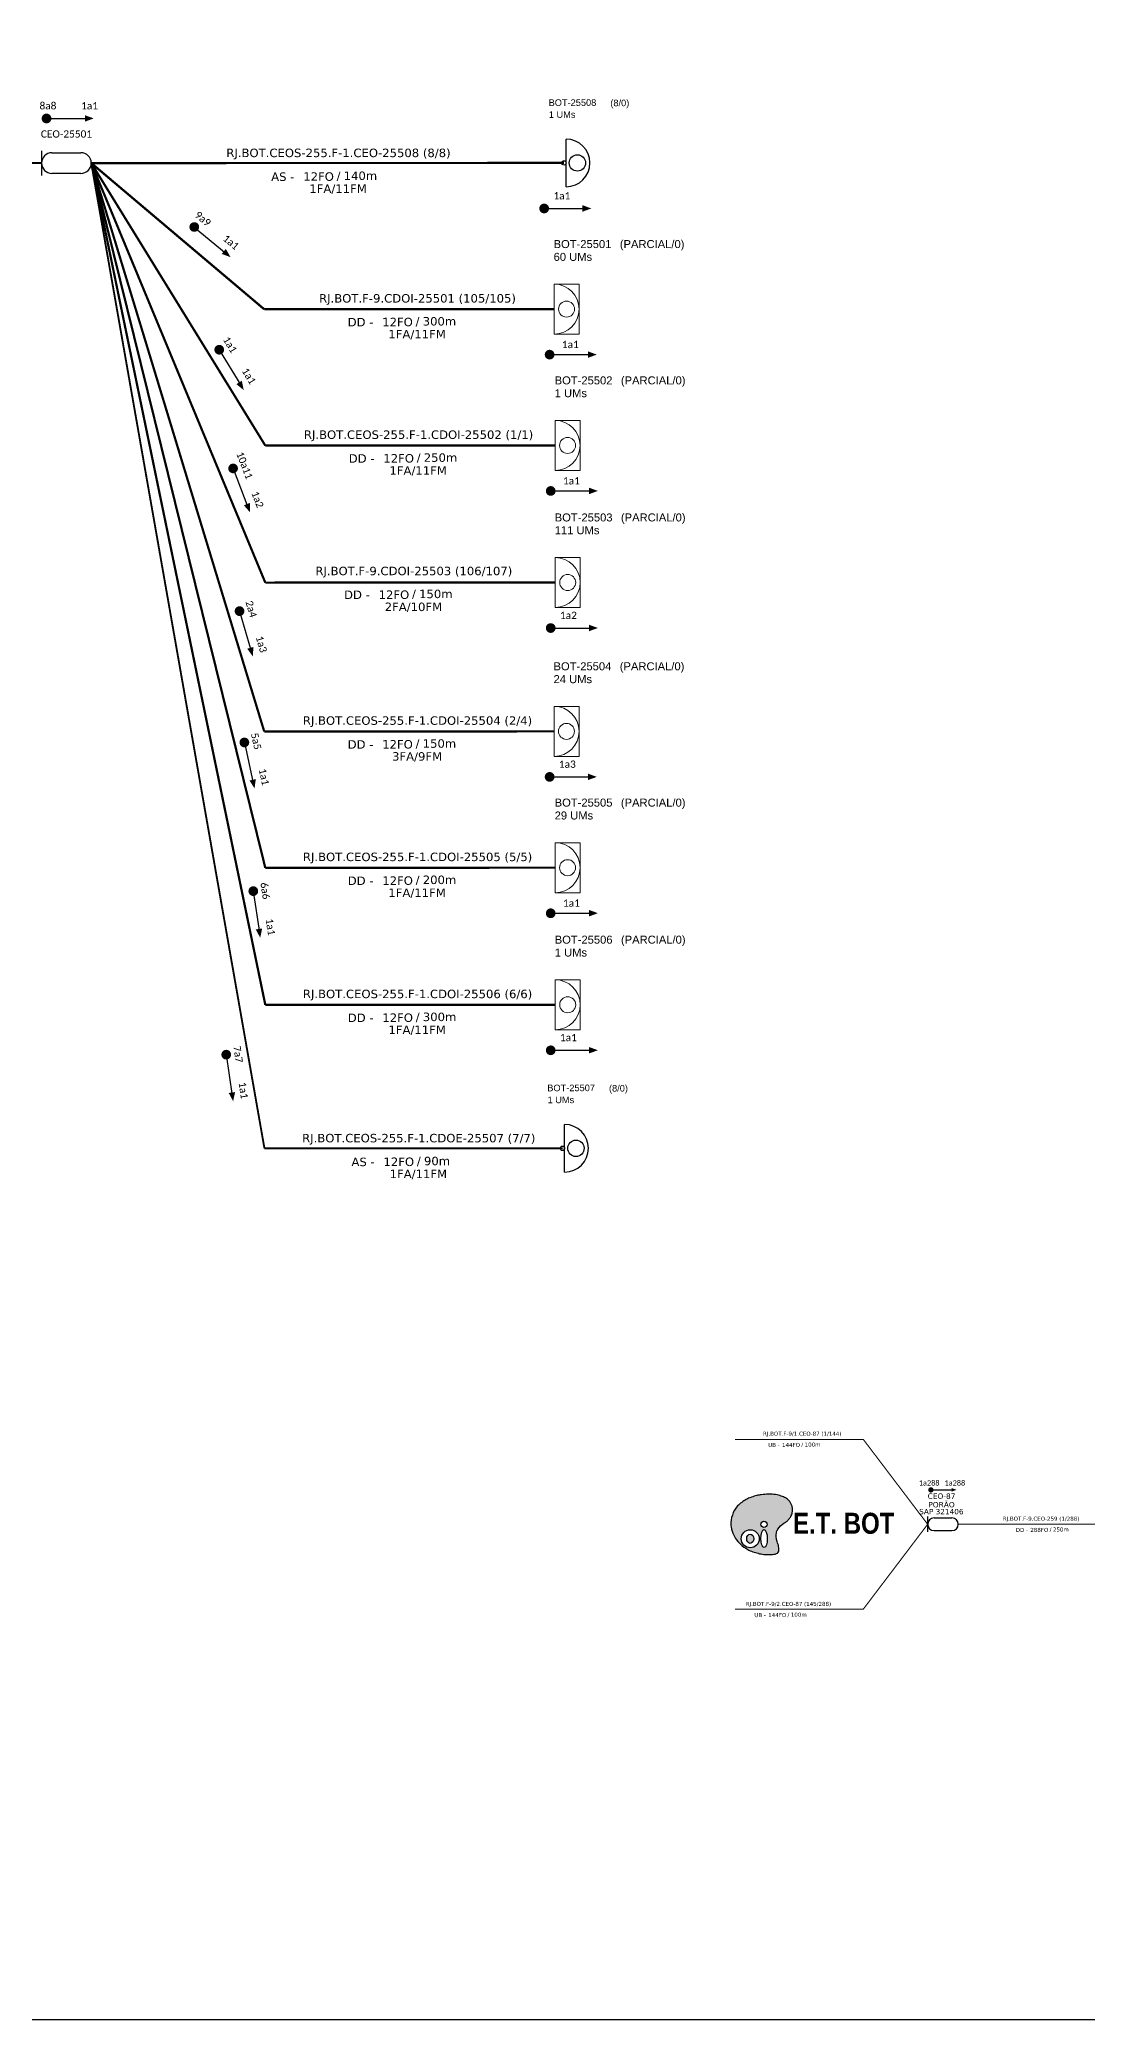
# Model space of a CAD drawing. Header units: metres. Extents: x -1 to 840, y 0 to 594.
# Drawn here: x 345.5 to 502.6, y 0.4 to 297.4 of the extents above; entities that cross this region are included whole.
import ezdxf
from ezdxf.enums import TextEntityAlignment as Align

# ---------------------------------------------------------------- set-up
doc = ezdxf.new("R2010")
doc.units = ezdxf.units.M
for name, color, linetype, lineweight in [("20.0-LEGENDA DOS CDO'S", 1, 'Continuous', 0), ('20.1-CDO_INTERIOR', 1, 'Continuous', 0), ('20.2-CDO_POSTE', 1, 'Continuous', 5), ('40.1-ETIQUETAS', 1, 'Continuous', 20)]:
    doc.layers.add(name, color=color, linetype=linetype, lineweight=lineweight)
for name, color, linetype in [('20.4-CEOS', 1, 'Continuous'), ('20.5-CABO AÉREO', 1, 'Continuous'), ('20.5-CEO', 1, 'Continuous'), ('CAP a instalar', 1, 'Continuous'), ('CD de instalação futura', 8, 'Continuous'), ('E.T.', 7, 'Continuous'), ('SETA', 7, 'Continuous')]:
    doc.layers.add(name, color=color, linetype=linetype)
doc.styles.add('ARIAL', font='arial.ttf')
doc.styles.add('siredit', font='verdana.ttf')
doc.styles.get("Standard").update_dxf_attribs({"font": 'arial.ttf'})
doc.styles.add('SWISS BIT', font='swisscb.ttf')
doc.linetypes.add('FENCELINE1', pattern='A,0.25,-0.1,[133,ltypeshp.shx,S=0.1,R=0,X=-0.1,Y=0],-0.1,1', length=1.45)

# ---------------------------------------------------------------- blocks, each defined once
blk = doc.blocks.new('CDOI_INT')
at = {"layer": '20.1-CDO_INTERIOR', "color": 0, "lineweight": 18}
blk.add_lwpolyline([(4.25, -4.25), (4.25, 4.25), (0, 4.25), (0, -4.25)], close=True, dxfattribs=at)
blk.add_circle((2.12, 0), 1.36, dxfattribs=at)
blk.add_arc((0, 0), 4.25, 270, 90, dxfattribs=at)
at = {"layer": "20.0-LEGENDA DOS CDO'S", "color": 0, "style": 'ARIAL'}
for tag, p in [('CDO_N', (-0.08, 10.38)), ('SPLITER_1', (21.18, 10.38)), ('SAP', (-0.08, 6.23)), ('SURVEY', (-0.08, 8.2)), ('SPLITER_2', (21.19, 8.68)), ('1:XX', (5.94, -2.22)), ('UMS', (5.94, -4.24))]:
    blk.add_attdef(tag, p, '', height=1.36, dxfattribs=at)
blk.add_attdef('FIBRAS_UTILIZADAS', text='', height=1.36, dxfattribs=at).set_placement((15.34, 10.38), align=Align.CENTER)
blk = doc.blocks.new('CDOE-TEXTO PADRÃO')
at = {"layer": "20.0-LEGENDA DOS CDO'S", "color": 0, "style": 'ARIAL'}
for tag, p in [('CDO_N', (0.49, 7.39)), ('CORDOALHA', (0.5, 4.33)), ('SAP', (0.51, 1.67)), ('SPLITER_1', (0.59, -0.91)), ('SPLITER_2', (0.6, -3.55)), ('(XX-XX_F)S', (0.54, -8.29)), ('(XX-XX_L)S', (0.55, -10.83)), ('UMS', (0.55, -13.15))]:
    blk.add_attdef(tag, p, '', height=1.7, rotation=0.118, dxfattribs=at)
blk.add_attdef('FIBRAS_UTILIZADAS', text='', height=1.7, rotation=0.118, dxfattribs=at).set_placement((19.77, 7.43), align=Align.CENTER)
blk = doc.blocks.new('ETIQUETA_RS5F')
at = {"layer": '40.1-ETIQUETAS', "color": 0, "style": 'siredit'}
blk.add_text('/', height=1.5, dxfattribs=at).set_placement((1.55, -1.95), align=Align.MIDDLE_RIGHT)
for tag, p in [('ETIQUETA_R_PRIMARIA', (1.18, 4.1)), ('ETIQUETA_R_SECUNDARIA', (1.18, 2.1)), ('F_ATIVAS/F_MORTAS', (1.11, -4.24))]:
    blk.add_attdef(tag, text='', height=1.5, dxfattribs=at).set_placement(p, align=Align.MIDDLE_CENTER)
for tag, p in [('TIPO_CABO', (-6.62, -2.12)), ('CAP_CABO', (0.37, -2.09))]:
    blk.add_attdef(tag, text='', height=1.5, dxfattribs=at).set_placement(p, align=Align.MIDDLE_RIGHT)
blk.add_attdef('METROS', text='', height=1.5, dxfattribs=at).set_placement((2.11, -1.95), align=Align.MIDDLE_LEFT)
for tag, p in [('FUSÃO_1', (0.82, -8.39)), ('FUSÃO_2', (0.82, -10.6)), ('FUSÃO_3', (0.82, -12.93)), ('FUSÃO_4', (0.82, -15.14)), ('FUSÃO_5', (0.82, -17.16))]:
    blk.add_attdef(tag, text='', height=1.5, dxfattribs=at).set_placement(p, align=Align.CENTER)
blk = doc.blocks.new('OI')
h = blk.add_hatch(color=40)
edge = h.paths.add_edge_path()
edge.add_spline(control_points=[(4.35, -0.67), (3.92, -0.99), (3.26, -1.5), (2.81, -2.59), (2.9, -3.5), (3.06, -4.27), (3.31, -4.85), (3.37, -5.39), (3.4, -5.88), (3.2, -6.4), (2.54, -6.61), (1.65, -6.63), (0.55, -6.67), (-0.56, -6.42), (-1.61, -6.14), (-2.77, -5.61), (-3.92, -4.77), (-4.89, -3.7), (-5.34, -2.65), (-5.6, -1.94), (-5.85, -0.96), (-5.71, 0.47), (-5.1, 2.02), (-4.14, 3.02), (-3.3, 3.61), (-2.37, 4.16), (-1.36, 4.44), (-0.56, 4.7), (0.79, 4.85), (2.24, 4.97), (3.79, 4.57), (4.67, 4.21), (5.44, 3.65), (5.76, 2.99), (6.03, 2.21), (6.01, 1.46), (5.72, 0.64), (5.31, 0.08), (4.88, -0.38), (4.51, -0.55), (4.35, -0.67)], knot_values=[0, 0, 0, 0, 1.60434, 2.417191, 3.427595, 4.282808, 4.776746, 5.304182, 5.888771, 6.258406, 6.858137, 7.79129, 8.986195, 10.124242, 11.187857, 12.242908, 13.953784, 15.414161, 16.515391, 17.349188, 17.675853, 19.552021, 21.515531, 22.568638, 23.63245, 24.621084, 25.782718, 26.745347, 27.142653, 29.870543, 31.004649, 31.921532, 32.709589, 33.801391, 34.042471, 35.192333, 35.971461, 36.628871, 37.254359, 37.836911, 37.836911, 37.836911, 37.836911], degree=3, periodic=0)
h.paths.add_polyline_path([(1.13, -0.87, -1), (-0.04, -0.87, -1)], flags=16)
edge = h.paths.add_edge_path(flags=16)
edge.add_ellipse((0.56, -3.59), major_axis=(-0.02, 1.71), ratio=0.361305, start_angle=0, end_angle=360)
h.paths.add_polyline_path([(-0.36, -3.62, -1), (-3.8, -3.62, -1)], flags=16)
edge = h.paths.add_edge_path(flags=0)
edge.add_ellipse((-2.08, -3.62), major_axis=(0, 0.885), ratio=0.758294, start_angle=0, end_angle=360)
at = {"color": 40}
for centre, radius in [((-2.08, -3.62), 1.72), ((0.54, -0.87), 0.587)]:
    blk.add_circle(centre, radius, dxfattribs=at)
blk.add_ellipse((-2.08, -3.62), major_axis=(0, 0.885), ratio=0.758294, start_param=-3.141592653589792, end_param=3.141592653589792, dxfattribs=at)
blk.add_ellipse((0.56, -3.59), major_axis=(-0.02, 1.71), ratio=0.361305, dxfattribs=at)
at = {"color": 40, "start_tangent": (-0.800898, -0.598801), "end_tangent": (-0.800898, -0.598801)}
blk.add_spline([(4.35, -0.67), (3.2, -1.78), (2.9, -2.54), (2.92, -3.55), (3.12, -4.38), (3.28, -4.85), (3.37, -5.37), (3.35, -5.95), (3.2, -6.29), (2.66, -6.55), (1.73, -6.63), (0.54, -6.62), (-0.58, -6.41), (-1.6, -6.11), (-2.56, -5.67), (-3.95, -4.67), (-4.89, -3.56), (-5.37, -2.56), (-5.64, -1.78), (-5.72, -1.46), (-5.63, 0.42), (-4.84, 2.22), (-4.13, 2.99), (-3.27, 3.62), (-2.4, 4.09), (-1.3, 4.47), (-0.37, 4.72), (0.02, 4.77), (2.75, 4.8), (3.85, 4.53), (4.69, 4.16), (5.31, 3.68), (5.85, 2.73), (5.93, 2.5), (5.94, 1.35), (5.67, 0.62), (5.29, 0.08), (4.84, -0.36), (4.35, -0.67)], degree=3, dxfattribs=at)

msp = doc.modelspace()

# ---------------------------------------------------------------- linework, layer by layer
at = {"color": 7}
for p, q in [((424.4, 275.32), (424.4, 282.46)), ((424.18, 127.5), (424.18, 134.64))]:
    msp.add_line(p, q, dxfattribs=at)
msp.add_lwpolyline([(-1.35, 0.39), (839.65, 0.39), (839.65, 594.39), (-1.35, 594.39)], close=True, dxfattribs=at)
at = {"const_width": 0.726}
for points in [[(346.13, 285.56, 1), (346.86, 285.56, 1)], [(420.75, 272.06, 1), (421.48, 272.06, 1)], [(368.37, 269.51, 1), (368.93, 269.05, 1)], [(372.2, 251.18, 1), (372.58, 250.56, 1)], [(421.57, 250.13, 1), (422.3, 250.13, 1)], [(374.34, 233.4, 1), (374.6, 232.73, 1)], [(421.73, 229.68, 1), (422.46, 229.68, 1)], [(375.33, 212.01, 1), (375.54, 211.31, 1)], [(421.73, 209.12, 1), (422.46, 209.12, 1)], [(376.08, 192.31, 1), (376.24, 191.6, 1)], [(421.57, 186.79, 1), (422.3, 186.79, 1)], [(377.45, 170.01, 1), (377.55, 169.29, 1)], [(421.73, 166.33, 1), (422.46, 166.33, 1)], [(373.39, 145.48, 1), (373.49, 144.76, 1)], [(421.73, 145.77, 1), (422.46, 145.77, 1)]]:
    msp.add_lwpolyline(points, format="xyb", close=True, dxfattribs=at)
at = {"color": 0, "const_width": 0.396}
msp.add_lwpolyline([(478.9, 79.83, 1), (479.3, 79.83, 1)], format="xyb", close=True, dxfattribs=at)
at = {"color": 7}
for centre, radius in [((424.07, 278.89), 0.33), ((426.1, 278.89), 1.23), ((423.85, 131.07), 0.33), ((425.88, 131.07), 1.23)]:
    msp.add_circle(centre, radius, dxfattribs=at)
for centre in [(424.4, 278.89), (424.18, 131.07)]:
    msp.add_arc(centre, 3.57, 270, 90, dxfattribs=at)
at = {"layer": '20.4-CEOS', "color": 7}
for p, q in [((347.31, 280.42), (351.65, 280.42)), ((351.65, 277.32), (347.31, 277.32))]:
    msp.add_line(p, q, dxfattribs=at)
msp.add_lwpolyline([(345.77, 277.01), (345.77, 280.73)], dxfattribs=at)
for centre, start, end in [((347.31, 278.87), 90, 270), ((351.65, 278.87), 270, 90)]:
    msp.add_arc(centre, 1.55, start, end, dxfattribs=at)
at = {"layer": '20.5-CABO AÉREO', "color": 7, "ltscale": 50, "const_width": 0.16}
for points in [[(449.74, 87.4), (468.97, 87.4), (478.62, 74.67)], [(449.74, 61.94), (468.97, 61.94), (478.62, 74.67)], [(483.22, 74.67), (506.53, 74.67)]]:
    msp.add_lwpolyline(points, dxfattribs=at)
at = {"layer": '20.5-CEO', "color": 7}
for p, q in [((479.58, 75.63), (482.26, 75.63)), ((482.26, 73.71), (479.58, 73.71))]:
    msp.add_line(p, q, dxfattribs=at)
msp.add_lwpolyline([(478.62, 75.82), (478.62, 73.52)], dxfattribs=at)
for centre, start, end in [((479.58, 74.67), 90, 270), ((482.26, 74.67), 270, 90)]:
    msp.add_arc(centre, 0.955, start, end, dxfattribs=at)
at = {"layer": 'CAP a instalar', "color": 7, "ltscale": 7, "const_width": 0.28}
msp.add_lwpolyline([(170.65, 278.87), (345.77, 278.87)], dxfattribs=at)
at = {"layer": 'CAP a instalar', "color": 7, "linetype": 'FENCELINE1', "ltscale": 7}
for points, const_width in [([(353.2, 278.87), (424.07, 278.89)], 0.339), ([(379.17, 131.07), (353.2, 278.87)], 0.28), ([(379.17, 131.07), (423.87, 131.07)], 0.28)]:
    msp.add_lwpolyline(points, dxfattribs=dict(at, const_width=const_width))
at = {"layer": 'CAP a instalar', "color": 8, "ltscale": 7, "const_width": 0.339}
for points in [[(353.2, 278.87), (379.14, 256.94)], [(353.2, 278.87), (379.3, 236.49)], [(353.2, 278.87), (379.3, 215.93)], [(353.2, 278.87), (379.14, 193.6)], [(353.2, 278.87), (379.3, 173.15)], [(353.2, 278.87), (379.3, 152.59)], [(379.14, 256.94), (422.6, 256.96)], [(379.3, 236.49), (422.76, 236.51)], [(379.3, 215.93), (422.77, 215.95)], [(379.14, 193.6), (422.59, 193.62)], [(379.3, 173.15), (422.76, 173.17)], [(379.3, 152.59), (422.77, 152.61)]]:
    msp.add_lwpolyline(points, dxfattribs=at)
at = {"layer": 'SETA'}
for points in [[(346.5, 285.56), (352.74, 285.56)], [(421.12, 272.06), (427.36, 272.06)], [(368.65, 269.28), (373.45, 265.29)], [(372.39, 250.87), (375.62, 245.53)], [(421.93, 250.13), (428.18, 250.13)], [(374.47, 233.06), (376.7, 227.24)], [(422.1, 229.68), (428.34, 229.68)], [(375.44, 211.66), (377.19, 205.67)], [(422.1, 209.12), (428.34, 209.12)], [(376.16, 191.96), (377.5, 185.86)], [(421.93, 186.79), (428.18, 186.79)], [(377.5, 169.65), (378.41, 163.47)], [(422.1, 166.33), (428.34, 166.33)], [(422.1, 145.77), (428.34, 145.77)], [(373.44, 145.12), (374.35, 138.94)]]:
    msp.add_lwpolyline(points, dxfattribs=at)
at = {"layer": 'SETA', "color": 0}
msp.add_lwpolyline([(479.1, 79.83), (482.5, 79.83)], dxfattribs=at)
at = {"layer": 'SETA'}
for points in [[(352.24, 286.05), (353.57, 285.57), (352.24, 285.08)], [(426.86, 272.55), (428.19, 272.06), (426.86, 271.58)], [(373.38, 265.99), (374.09, 264.76), (372.76, 265.24)], [(427.68, 250.62), (429.01, 250.14), (427.68, 249.65)], [(375.78, 246.21), (376.06, 244.82), (374.96, 245.71)], [(427.84, 230.17), (429.17, 229.69), (427.84, 229.2)], [(376.98, 227.88), (377.01, 226.47), (376.08, 227.53)], [(427.84, 209.61), (429.17, 209.13), (427.84, 208.64)], [(377.52, 206.29), (377.43, 204.87), (376.59, 206.01)], [(427.68, 187.28), (429.01, 186.79), (427.68, 186.31)], [(377.87, 186.46), (377.69, 185.06), (376.93, 186.25)], [(427.84, 166.83), (429.17, 166.34), (427.84, 165.86)], [(378.83, 164.04), (378.54, 162.66), (377.87, 163.9)], [(427.84, 146.27), (429.17, 145.78), (427.84, 145.3)], [(374.77, 139.51), (374.48, 138.13), (373.81, 139.37)]]:
    msp.add_solid(points, dxfattribs=at)
at = {"layer": 'SETA', "color": 0}
msp.add_solid([(482.23, 80.1), (482.95, 79.84), (482.23, 79.57)], dxfattribs=at)

# ---------------------------------------------------------------- block references
at = {"layer": '20.2-CDO_POSTE', "color": 7}
ref = msp.add_blockref('CDOE-TEXTO PADRÃO', (426.03, 280.8), dxfattribs=dict(at, xscale=0.5832000017166138, yscale=0.5832000017166138, zscale=0.5832000017166138))
ref.add_attrib('CDO_N', 'BOT-25508', (421.78, 287.44), dxfattribs={"layer": "20.0-LEGENDA DOS CDO'S", "color": 0, "height": 0.991, "rotation": 0.118, "style": 'ARIAL'})
ref.add_attrib('CORDOALHA', '1 UMs', (421.81, 285.65), dxfattribs={"layer": "20.0-LEGENDA DOS CDO'S", "color": 0, "height": 0.991, "rotation": 0.118, "style": 'ARIAL'})
ref.add_attrib('FIBRAS_UTILIZADAS', '       (8/0)', dxfattribs={"layer": "20.0-LEGENDA DOS CDO'S", "color": 0, "height": 0.9914, "rotation": 0.118, "style": 'ARIAL'}).set_placement((431.11, 287.39), align=Align.CENTER)
at = {"layer": '20.2-CDO_POSTE', "color": 255}
ref = msp.add_blockref('CDOE-TEXTO PADRÃO', (425.84, 132.99), dxfattribs=dict(at, xscale=0.5832000017166138, yscale=0.5832000017166138, zscale=0.5832000017166138))
ref.add_attrib('CDO_N', 'BOT-25507', (421.58, 139.63), dxfattribs={"layer": "20.0-LEGENDA DOS CDO'S", "color": 0, "height": 0.991, "rotation": 0.118, "style": 'ARIAL'})
ref.add_attrib('CORDOALHA', '1 UMs', (421.62, 137.84), dxfattribs={"layer": "20.0-LEGENDA DOS CDO'S", "color": 0, "height": 0.991, "rotation": 0.118, "style": 'ARIAL'})
ref.add_attrib('FIBRAS_UTILIZADAS', '       (8/0)', dxfattribs={"layer": "20.0-LEGENDA DOS CDO'S", "color": 0, "height": 0.9914, "rotation": 0.118, "style": 'ARIAL'}).set_placement((430.91, 139.58), align=Align.CENTER)
at = {"layer": '40.1-ETIQUETAS', "color": 0}
ref = msp.add_blockref('ETIQUETA_RS5F', (459.33, 87.41), dxfattribs=dict(at, xscale=0.4, yscale=0.4, zscale=0.4))
ref.add_attrib('ETIQUETA_R_SECUNDARIA', 'RJ.BOT.F-9/1.CEO-87 (1/144)', dxfattribs={"color": 0, "height": 0.6, "style": 'siredit'}).set_placement((459.81, 88.26), align=Align.MIDDLE_CENTER)
ref.add_attrib('TIPO_CABO', 'UB - ', dxfattribs={"color": 0, "height": 0.6, "style": 'siredit'}).set_placement((456.69, 86.57), align=Align.MIDDLE_RIGHT)
ref.add_attrib('CAP_CABO', '144FO', dxfattribs={"color": 0, "height": 0.6, "style": 'siredit'}).set_placement((459.48, 86.58), align=Align.MIDDLE_RIGHT)
ref.add_attrib('METROS', '100m', dxfattribs={"color": 0, "height": 0.6, "style": 'siredit'}).set_placement((460.18, 86.63), align=Align.MIDDLE_LEFT)
ref = msp.add_blockref('ETIQUETA_RS5F', (457.26, 61.89), dxfattribs=dict(at, xscale=0.4, yscale=0.4, zscale=0.4))
ref.add_attrib('ETIQUETA_R_SECUNDARIA', 'RJ.BOT.F-9/2.CEO-87 (145/288)', dxfattribs={"color": 0, "height": 0.6, "style": 'siredit'}).set_placement((457.74, 62.73), align=Align.MIDDLE_CENTER)
ref.add_attrib('TIPO_CABO', 'UB - ', dxfattribs={"color": 0, "height": 0.6, "style": 'siredit'}).set_placement((454.62, 61.04), align=Align.MIDDLE_RIGHT)
ref.add_attrib('CAP_CABO', '144FO', dxfattribs={"color": 0, "height": 0.6, "style": 'siredit'}).set_placement((457.41, 61.05), align=Align.MIDDLE_RIGHT)
ref.add_attrib('METROS', '100m', dxfattribs={"color": 0, "height": 0.6, "style": 'siredit'}).set_placement((458.11, 61.11), align=Align.MIDDLE_LEFT)
at = {"layer": 'CAP a instalar', "color": 7, "linetype": 'FENCELINE1', "ltscale": 7}
ref = msp.add_blockref('ETIQUETA_RS5F', (389.27, 278.62), dxfattribs=dict(at, xscale=0.8468063891091787, yscale=0.8468063891098269, zscale=0.8468063891099994))
ref.add_attrib('ETIQUETA_R_SECUNDARIA', 'RJ.BOT.CEOS-255.F-1.CEO-25508 (8/8)', dxfattribs={"layer": '40.1-ETIQUETAS', "color": 0, "height": 1.2702, "style": 'siredit'}).set_placement((390.27, 280.4), align=Align.MIDDLE_CENTER)
ref.add_attrib('TIPO_CABO', 'AS -', dxfattribs={"layer": '40.1-ETIQUETAS', "color": 0, "height": 1.27, "style": 'siredit'}).set_placement((383.66, 276.83), align=Align.MIDDLE_RIGHT)
ref.add_attrib('CAP_CABO', '12FO', dxfattribs={"layer": '40.1-ETIQUETAS', "color": 0, "height": 1.27, "style": 'siredit'}).set_placement((389.58, 276.85), align=Align.MIDDLE_RIGHT)
ref.add_attrib('METROS', '140m', dxfattribs={"layer": '40.1-ETIQUETAS', "color": 0, "height": 1.27, "style": 'siredit'}).set_placement((391.05, 276.97), align=Align.MIDDLE_LEFT)
ref.add_attrib('F_ATIVAS/F_MORTAS', '1FA/11FM', dxfattribs={"layer": '40.1-ETIQUETAS', "color": 0, "height": 1.27, "style": 'siredit'}).set_placement((390.21, 275.03), align=Align.MIDDLE_CENTER)
at = {"layer": 'CAP a instalar', "color": 8, "linetype": 'FENCELINE1', "ltscale": 7}
ref = msp.add_blockref('ETIQUETA_RS5F', (401.11, 256.8), dxfattribs=dict(at, xscale=0.8468063891091787, yscale=0.8468063891098269, zscale=0.8468063891099994))
ref.add_attrib('ETIQUETA_R_SECUNDARIA', 'RJ.BOT.F-9.CDOI-25501 (105/105)', dxfattribs={"layer": '40.1-ETIQUETAS', "color": 0, "height": 1.2702, "style": 'siredit'}).set_placement((402.12, 258.58), align=Align.MIDDLE_CENTER)
ref.add_attrib('TIPO_CABO', 'DD -', dxfattribs={"layer": '40.1-ETIQUETAS', "color": 0, "height": 1.27, "style": 'siredit'}).set_placement((395.51, 255.01), align=Align.MIDDLE_RIGHT)
ref.add_attrib('CAP_CABO', '12FO', dxfattribs={"layer": '40.1-ETIQUETAS', "color": 0, "height": 1.27, "style": 'siredit'}).set_placement((401.42, 255.03), align=Align.MIDDLE_RIGHT)
ref.add_attrib('METROS', '300m', dxfattribs={"layer": '40.1-ETIQUETAS', "color": 0, "height": 1.27, "style": 'siredit'}).set_placement((402.9, 255.14), align=Align.MIDDLE_LEFT)
ref.add_attrib('F_ATIVAS/F_MORTAS', '1FA/11FM', dxfattribs={"layer": '40.1-ETIQUETAS', "color": 0, "height": 1.27, "style": 'siredit'}).set_placement((402.06, 253.2), align=Align.MIDDLE_CENTER)
ref = msp.add_blockref('ETIQUETA_RS5F', (401.28, 236.35), dxfattribs=dict(at, xscale=0.8468063891091787, yscale=0.8468063891098269, zscale=0.8468063891099994))
ref.add_attrib('ETIQUETA_R_SECUNDARIA', 'RJ.BOT.CEOS-255.F-1.CDOI-25502 (1/1)', dxfattribs={"layer": '40.1-ETIQUETAS', "color": 0, "height": 1.2702, "style": 'siredit'}).set_placement((402.28, 238.13), align=Align.MIDDLE_CENTER)
ref.add_attrib('TIPO_CABO', 'DD -', dxfattribs={"layer": '40.1-ETIQUETAS', "color": 0, "height": 1.27, "style": 'siredit'}).set_placement((395.67, 234.56), align=Align.MIDDLE_RIGHT)
ref.add_attrib('CAP_CABO', '12FO', dxfattribs={"layer": '40.1-ETIQUETAS', "color": 0, "height": 1.27, "style": 'siredit'}).set_placement((401.59, 234.58), align=Align.MIDDLE_RIGHT)
ref.add_attrib('METROS', '250m', dxfattribs={"layer": '40.1-ETIQUETAS', "color": 0, "height": 1.27, "style": 'siredit'}).set_placement((403.06, 234.69), align=Align.MIDDLE_LEFT)
ref.add_attrib('F_ATIVAS/F_MORTAS', '1FA/11FM', dxfattribs={"layer": '40.1-ETIQUETAS', "color": 0, "height": 1.27, "style": 'siredit'}).set_placement((402.22, 232.75), align=Align.MIDDLE_CENTER)
ref = msp.add_blockref('ETIQUETA_RS5F', (400.57, 215.9), dxfattribs=dict(at, xscale=0.8468063891091787, yscale=0.8468063891098269, zscale=0.8468063891099994))
ref.add_attrib('ETIQUETA_R_SECUNDARIA', 'RJ.BOT.F-9.CDOI-25503 (106/107)', dxfattribs={"layer": '40.1-ETIQUETAS', "color": 0, "height": 1.2702, "style": 'siredit'}).set_placement((401.57, 217.68), align=Align.MIDDLE_CENTER)
ref.add_attrib('TIPO_CABO', 'DD -', dxfattribs={"layer": '40.1-ETIQUETAS', "color": 0, "height": 1.27, "style": 'siredit'}).set_placement((394.97, 214.11), align=Align.MIDDLE_RIGHT)
ref.add_attrib('CAP_CABO', '12FO', dxfattribs={"layer": '40.1-ETIQUETAS', "color": 0, "height": 1.27, "style": 'siredit'}).set_placement((400.88, 214.12), align=Align.MIDDLE_RIGHT)
ref.add_attrib('METROS', '150m', dxfattribs={"layer": '40.1-ETIQUETAS', "color": 0, "height": 1.27, "style": 'siredit'}).set_placement((402.36, 214.24), align=Align.MIDDLE_LEFT)
ref.add_attrib('F_ATIVAS/F_MORTAS', '2FA/10FM', dxfattribs={"layer": '40.1-ETIQUETAS', "color": 0, "height": 1.27, "style": 'siredit'}).set_placement((401.51, 212.3), align=Align.MIDDLE_CENTER)
ref = msp.add_blockref('ETIQUETA_RS5F', (401.11, 193.46), dxfattribs=dict(at, xscale=0.8468063891091787, yscale=0.8468063891098269, zscale=0.8468063891099994))
ref.add_attrib('ETIQUETA_R_SECUNDARIA', 'RJ.BOT.CEOS-255.F-1.CDOI-25504 (2/4)', dxfattribs={"layer": '40.1-ETIQUETAS', "color": 0, "height": 1.2702, "style": 'siredit'}).set_placement((402.12, 195.24), align=Align.MIDDLE_CENTER)
ref.add_attrib('TIPO_CABO', 'DD -', dxfattribs={"layer": '40.1-ETIQUETAS', "color": 0, "height": 1.27, "style": 'siredit'}).set_placement((395.51, 191.66), align=Align.MIDDLE_RIGHT)
ref.add_attrib('CAP_CABO', '12FO', dxfattribs={"layer": '40.1-ETIQUETAS', "color": 0, "height": 1.27, "style": 'siredit'}).set_placement((401.42, 191.68), align=Align.MIDDLE_RIGHT)
ref.add_attrib('METROS', '150m', dxfattribs={"layer": '40.1-ETIQUETAS', "color": 0, "height": 1.27, "style": 'siredit'}).set_placement((402.9, 191.8), align=Align.MIDDLE_LEFT)
ref.add_attrib('F_ATIVAS/F_MORTAS', '3FA/9FM', dxfattribs={"layer": '40.1-ETIQUETAS', "color": 0, "height": 1.27, "style": 'siredit'}).set_placement((402.06, 189.86), align=Align.MIDDLE_CENTER)
ref = msp.add_blockref('ETIQUETA_RS5F', (401.12, 173.01), dxfattribs=dict(at, xscale=0.8468063891091787, yscale=0.8468063891098269, zscale=0.8468063891099994))
ref.add_attrib('ETIQUETA_R_SECUNDARIA', 'RJ.BOT.CEOS-255.F-1.CDOI-25505 (5/5)', dxfattribs={"layer": '40.1-ETIQUETAS', "color": 0, "height": 1.2702, "style": 'siredit'}).set_placement((402.13, 174.79), align=Align.MIDDLE_CENTER)
ref.add_attrib('TIPO_CABO', 'DD -', dxfattribs={"layer": '40.1-ETIQUETAS', "color": 0, "height": 1.27, "style": 'siredit'}).set_placement((395.52, 171.21), align=Align.MIDDLE_RIGHT)
ref.add_attrib('CAP_CABO', '12FO', dxfattribs={"layer": '40.1-ETIQUETAS', "color": 0, "height": 1.27, "style": 'siredit'}).set_placement((401.43, 171.23), align=Align.MIDDLE_RIGHT)
ref.add_attrib('METROS', '200m', dxfattribs={"layer": '40.1-ETIQUETAS', "color": 0, "height": 1.27, "style": 'siredit'}).set_placement((402.91, 171.35), align=Align.MIDDLE_LEFT)
ref.add_attrib('F_ATIVAS/F_MORTAS', '1FA/11FM', dxfattribs={"layer": '40.1-ETIQUETAS', "color": 0, "height": 1.27, "style": 'siredit'}).set_placement((402.06, 169.41), align=Align.MIDDLE_CENTER)
ref = msp.add_blockref('ETIQUETA_RS5F', (401.13, 152.44), dxfattribs=dict(at, xscale=0.8468063891091787, yscale=0.8468063891098269, zscale=0.8468063891099994))
ref.add_attrib('ETIQUETA_R_SECUNDARIA', 'RJ.BOT.CEOS-255.F-1.CDOI-25506 (6/6)', dxfattribs={"layer": '40.1-ETIQUETAS', "color": 0, "height": 1.2702, "style": 'siredit'}).set_placement((402.13, 154.23), align=Align.MIDDLE_CENTER)
ref.add_attrib('TIPO_CABO', 'DD -', dxfattribs={"layer": '40.1-ETIQUETAS', "color": 0, "height": 1.27, "style": 'siredit'}).set_placement((395.53, 150.65), align=Align.MIDDLE_RIGHT)
ref.add_attrib('CAP_CABO', '12FO', dxfattribs={"layer": '40.1-ETIQUETAS', "color": 0, "height": 1.27, "style": 'siredit'}).set_placement((401.44, 150.67), align=Align.MIDDLE_RIGHT)
ref.add_attrib('METROS', '300m', dxfattribs={"layer": '40.1-ETIQUETAS', "color": 0, "height": 1.27, "style": 'siredit'}).set_placement((402.92, 150.79), align=Align.MIDDLE_LEFT)
ref.add_attrib('F_ATIVAS/F_MORTAS', '1FA/11FM', dxfattribs={"layer": '40.1-ETIQUETAS', "color": 0, "height": 1.27, "style": 'siredit'}).set_placement((402.07, 148.85), align=Align.MIDDLE_CENTER)
at = {"layer": 'CAP a instalar', "color": 7, "linetype": 'FENCELINE1', "ltscale": 7}
ref = msp.add_blockref('ETIQUETA_RS5F', (401.3, 130.82), dxfattribs=dict(at, xscale=0.8468063891091787, yscale=0.8468063891098269, zscale=0.8468063891099994))
ref.add_attrib('ETIQUETA_R_SECUNDARIA', 'RJ.BOT.CEOS-255.F-1.CDOE-25507 (7/7)', dxfattribs={"layer": '40.1-ETIQUETAS', "color": 0, "height": 1.2702, "style": 'siredit'}).set_placement((402.31, 132.6), align=Align.MIDDLE_CENTER)
ref.add_attrib('TIPO_CABO', 'AS -', dxfattribs={"layer": '40.1-ETIQUETAS', "color": 0, "height": 1.27, "style": 'siredit'}).set_placement((395.7, 129.03), align=Align.MIDDLE_RIGHT)
ref.add_attrib('CAP_CABO', '12FO', dxfattribs={"layer": '40.1-ETIQUETAS', "color": 0, "height": 1.27, "style": 'siredit'}).set_placement((401.61, 129.05), align=Align.MIDDLE_RIGHT)
ref.add_attrib('METROS', '90m', dxfattribs={"layer": '40.1-ETIQUETAS', "color": 0, "height": 1.27, "style": 'siredit'}).set_placement((403.09, 129.17), align=Align.MIDDLE_LEFT)
ref.add_attrib('F_ATIVAS/F_MORTAS', '1FA/11FM', dxfattribs={"layer": '40.1-ETIQUETAS', "color": 0, "height": 1.27, "style": 'siredit'}).set_placement((402.25, 127.23), align=Align.MIDDLE_CENTER)
at = {"layer": 'CD de instalação futura', "color": 8, "ltscale": 11}
ref = msp.add_blockref('CDOI_INT', (422.6, 256.96), dxfattribs=dict(at, xscale=0.8823922011191372, yscale=0.8823922011191372, zscale=0.8823922011191372))
ref.add_attrib('CDO_N', 'BOT-25501', (422.53, 266.12), dxfattribs={"layer": "20.0-LEGENDA DOS CDO'S", "color": 0, "height": 1.2, "style": 'ARIAL'})
ref.add_attrib('FIBRAS_UTILIZADAS', '     (PARCIAL/0)', dxfattribs={"layer": "20.0-LEGENDA DOS CDO'S", "color": 0, "height": 1.2003, "style": 'ARIAL'}).set_placement((436.14, 266.12), align=Align.CENTER)
ref.add_attrib('SURVEY', '60 UMs', (422.53, 264.2), dxfattribs={"layer": "20.0-LEGENDA DOS CDO'S", "color": 0, "height": 1.2, "style": 'ARIAL'})
ref = msp.add_blockref('CDOI_INT', (422.76, 236.51), dxfattribs=dict(at, xscale=0.8823922011191372, yscale=0.8823922011191372, zscale=0.8823922011191372))
ref.add_attrib('CDO_N', 'BOT-25502', (422.69, 245.67), dxfattribs={"layer": "20.0-LEGENDA DOS CDO'S", "color": 0, "height": 1.2, "style": 'ARIAL'})
ref.add_attrib('FIBRAS_UTILIZADAS', '     (PARCIAL/0)', dxfattribs={"layer": "20.0-LEGENDA DOS CDO'S", "color": 0, "height": 1.2003, "style": 'ARIAL'}).set_placement((436.3, 245.67), align=Align.CENTER)
ref.add_attrib('SURVEY', '1 UMs', (422.69, 243.75), dxfattribs={"layer": "20.0-LEGENDA DOS CDO'S", "color": 0, "height": 1.2, "style": 'ARIAL'})
ref = msp.add_blockref('CDOI_INT', (422.77, 215.95), dxfattribs=dict(at, xscale=0.8823922011191372, yscale=0.8823922011191372, zscale=0.8823922011191372))
ref.add_attrib('CDO_N', 'BOT-25503', (422.7, 225.11), dxfattribs={"layer": "20.0-LEGENDA DOS CDO'S", "color": 0, "height": 1.2, "style": 'ARIAL'})
ref.add_attrib('FIBRAS_UTILIZADAS', '     (PARCIAL/0)', dxfattribs={"layer": "20.0-LEGENDA DOS CDO'S", "color": 0, "height": 1.2003, "style": 'ARIAL'}).set_placement((436.31, 225.11), align=Align.CENTER)
ref.add_attrib('SURVEY', '111 UMs', (422.7, 223.19), dxfattribs={"layer": "20.0-LEGENDA DOS CDO'S", "color": 0, "height": 1.2, "style": 'ARIAL'})
ref = msp.add_blockref('CDOI_INT', (422.59, 193.62), dxfattribs=dict(at, xscale=0.8823922011191372, yscale=0.8823922011191372, zscale=0.8823922011191372))
ref.add_attrib('CDO_N', 'BOT-25504', (422.52, 202.78), dxfattribs={"layer": "20.0-LEGENDA DOS CDO'S", "color": 0, "height": 1.2, "style": 'ARIAL'})
ref.add_attrib('FIBRAS_UTILIZADAS', '     (PARCIAL/0)', dxfattribs={"layer": "20.0-LEGENDA DOS CDO'S", "color": 0, "height": 1.2003, "style": 'ARIAL'}).set_placement((436.13, 202.78), align=Align.CENTER)
ref.add_attrib('SURVEY', '24 UMs', (422.52, 200.85), dxfattribs={"layer": "20.0-LEGENDA DOS CDO'S", "color": 0, "height": 1.2, "style": 'ARIAL'})
ref = msp.add_blockref('CDOI_INT', (422.76, 173.17), dxfattribs=dict(at, xscale=0.8823922011191372, yscale=0.8823922011191372, zscale=0.8823922011191372))
ref.add_attrib('CDO_N', 'BOT-25505', (422.69, 182.33), dxfattribs={"layer": "20.0-LEGENDA DOS CDO'S", "color": 0, "height": 1.2, "style": 'ARIAL'})
ref.add_attrib('FIBRAS_UTILIZADAS', '     (PARCIAL/0)', dxfattribs={"layer": "20.0-LEGENDA DOS CDO'S", "color": 0, "height": 1.2003, "style": 'ARIAL'}).set_placement((436.3, 182.33), align=Align.CENTER)
ref.add_attrib('SURVEY', '29 UMs', (422.69, 180.4), dxfattribs={"layer": "20.0-LEGENDA DOS CDO'S", "color": 0, "height": 1.2, "style": 'ARIAL'})
ref = msp.add_blockref('CDOI_INT', (422.77, 152.61), dxfattribs=dict(at, xscale=0.8823922011191372, yscale=0.8823922011191372, zscale=0.8823922011191372))
ref.add_attrib('CDO_N', 'BOT-25506', (422.7, 161.77), dxfattribs={"layer": "20.0-LEGENDA DOS CDO'S", "color": 0, "height": 1.2, "style": 'ARIAL'})
ref.add_attrib('FIBRAS_UTILIZADAS', '     (PARCIAL/0)', dxfattribs={"layer": "20.0-LEGENDA DOS CDO'S", "color": 0, "height": 1.2003, "style": 'ARIAL'}).set_placement((436.31, 161.77), align=Align.CENTER)
ref.add_attrib('SURVEY', '1 UMs', (422.7, 159.84), dxfattribs={"layer": "20.0-LEGENDA DOS CDO'S", "color": 0, "height": 1.2, "style": 'ARIAL'})
at = {"layer": 'E.T.', "color": 7, "xscale": 0.7861155698463165, "yscale": 0.78611556360555, "zscale": 0.7861155630714325}
msp.add_blockref('OI', (453.65, 75.35), dxfattribs=at)

# ---------------------------------------------------------------- texts
at = {"char_height": 1.089, "width": 18.4105, "attachment_point": 5}
for s, insert in [('{\\fCalibri|b0|i0|c0|p34;\\C7;8a8}', (346.71, 287.46)), ('{\\fCalibri|b0|i0|c0|p34;\\C7;1a1}', (352.95, 287.46)), ('{\\fCalibri|b0|i0|c0|p34;\\C7;CEO-25501}', (349.48, 283.23)), ('{\\fCalibri|b0|i0|c0|p34;\\C7;1a1}', (423.77, 273.96)), ('{\\fCalibri|b0|i0|c0|p34;\\C7;1a1}', (425.04, 251.65)), ('{\\fCalibri|b0|i0|c0|p34;\\C7;1a1}', (425.2, 231.2)), ('{\\fCalibri|b0|i0|c0|p34;\\C7;1a2}', (424.75, 211.02)), ('{\\fCalibri|b0|i0|c0|p34;\\C7;1a3}', (424.59, 188.69)), ('{\\fCalibri|b0|i0|c0|p34;\\C7;1a1}', (425.2, 167.85)), ('{\\fCalibri|b0|i0|c0|p34;\\C7;1a1}', (424.75, 147.68))]:
    msp.add_mtext(s, dxfattribs=dict(at, insert=insert))
for s, insert, rotation in [('{\\fCalibri|b0|i0|c0|p34;\\C7;9a9}', (369.94, 270.51), 320.2433), ('{\\fCalibri|b0|i0|c0|p34;\\C7;1a1}', (374.15, 266.99), 320.2433), ('{\\fCalibri|b0|i0|c0|p34;\\C7;1a1}', (374.01, 251.61), 301.1848), ('{\\fCalibri|b0|i0|c0|p34;\\C7;1a1}', (376.84, 246.92), 301.1848), ('{\\fCalibri|b0|i0|c0|p34;\\C7;10a11}', (376.19, 233.51), 290.9637), ('{\\fCalibri|b0|i0|c0|p34;\\C7;1a2}', (378.14, 228.39), 290.9637), ('{\\fCalibri|b0|i0|c0|p34;\\C7;2a4}', (377.19, 211.96), 286.2967), ('{\\fCalibri|b0|i0|c0|p34;\\C7;1a3}', (378.72, 206.69), 286.2967), ('{\\fCalibri|b0|i0|c0|p34;\\C7;5a5}', (377.93, 192.14), 282.3998), ('{\\fCalibri|b0|i0|c0|p34;\\C7;1a1}', (379.1, 186.79), 282.3998), ('{\\fCalibri|b0|i0|c0|p34;\\C7;6a6}', (379.28, 169.7), 278.4077), ('{\\fCalibri|b0|i0|c0|p34;\\C7;1a1}', (380.07, 164.28), 278.4077), ('{\\fCalibri|b0|i0|c0|p34;\\C7;7a7}', (375.22, 145.17), 278.4077), ('{\\fCalibri|b0|i0|c0|p34;\\C7;1a1}', (376.01, 139.75), 278.4077)]:
    msp.add_mtext(s, dxfattribs=dict(at, insert=insert, rotation=rotation))
at = {"color": 5, "insert": (478.85, 80.87), "char_height": 0.792, "width": 10.0421, "attachment_point": 5}
msp.add_mtext('{\\fCalibri|b0|i0|c0|p34;\\C7;1a288}', dxfattribs=at)
at = {"color": 0, "insert": (482.7, 80.87), "char_height": 0.792, "width": 10.0421, "attachment_point": 5}
msp.add_mtext('{\\fCalibri|b0|i0|c0|p34;\\C7;1a288}', dxfattribs=at)
at = {"layer": '20.4-CEOS', "color": 7, "style": 'siredit'}
for s, height, p in [('CEO-87', 0.811, (480.7, 78.89)), ('PORÃO', 0.811, (480.7, 77.61)), ('SAP 321406', 0.8, (480.68, 76.57))]:
    msp.add_text(s, height=height, dxfattribs=at).set_placement(p, align=Align.MIDDLE_CENTER)
at = {"layer": '40.1-ETIQUETAS', "color": 7, "style": 'siredit'}
msp.add_text('RJ.BOT.F-9.CEO-259 (1/288)', height=0.6, dxfattribs=at).set_placement((495.62, 75.51), align=Align.MIDDLE_CENTER)
at = {"layer": '40.1-ETIQUETAS', "color": 0, "style": 'siredit'}
for s, p in [('DD - ', (493.92, 73.82)), ('288FO', (496.71, 73.83)), ('/', (497.18, 73.89))]:
    msp.add_text(s, height=0.6, dxfattribs=at).set_placement(p, align=Align.MIDDLE_RIGHT)
msp.add_text('250m', height=0.6, dxfattribs=at).set_placement((497.41, 73.89), align=Align.MIDDLE_LEFT)
at = {"layer": 'E.T.', "color": 7, "style": 'SWISS BIT'}
msp.add_text('E.T. BOT', height=3.144, dxfattribs=at).set_placement((466.03, 73.25), align=Align.CENTER)

doc.saveas('drawing.dxf')
